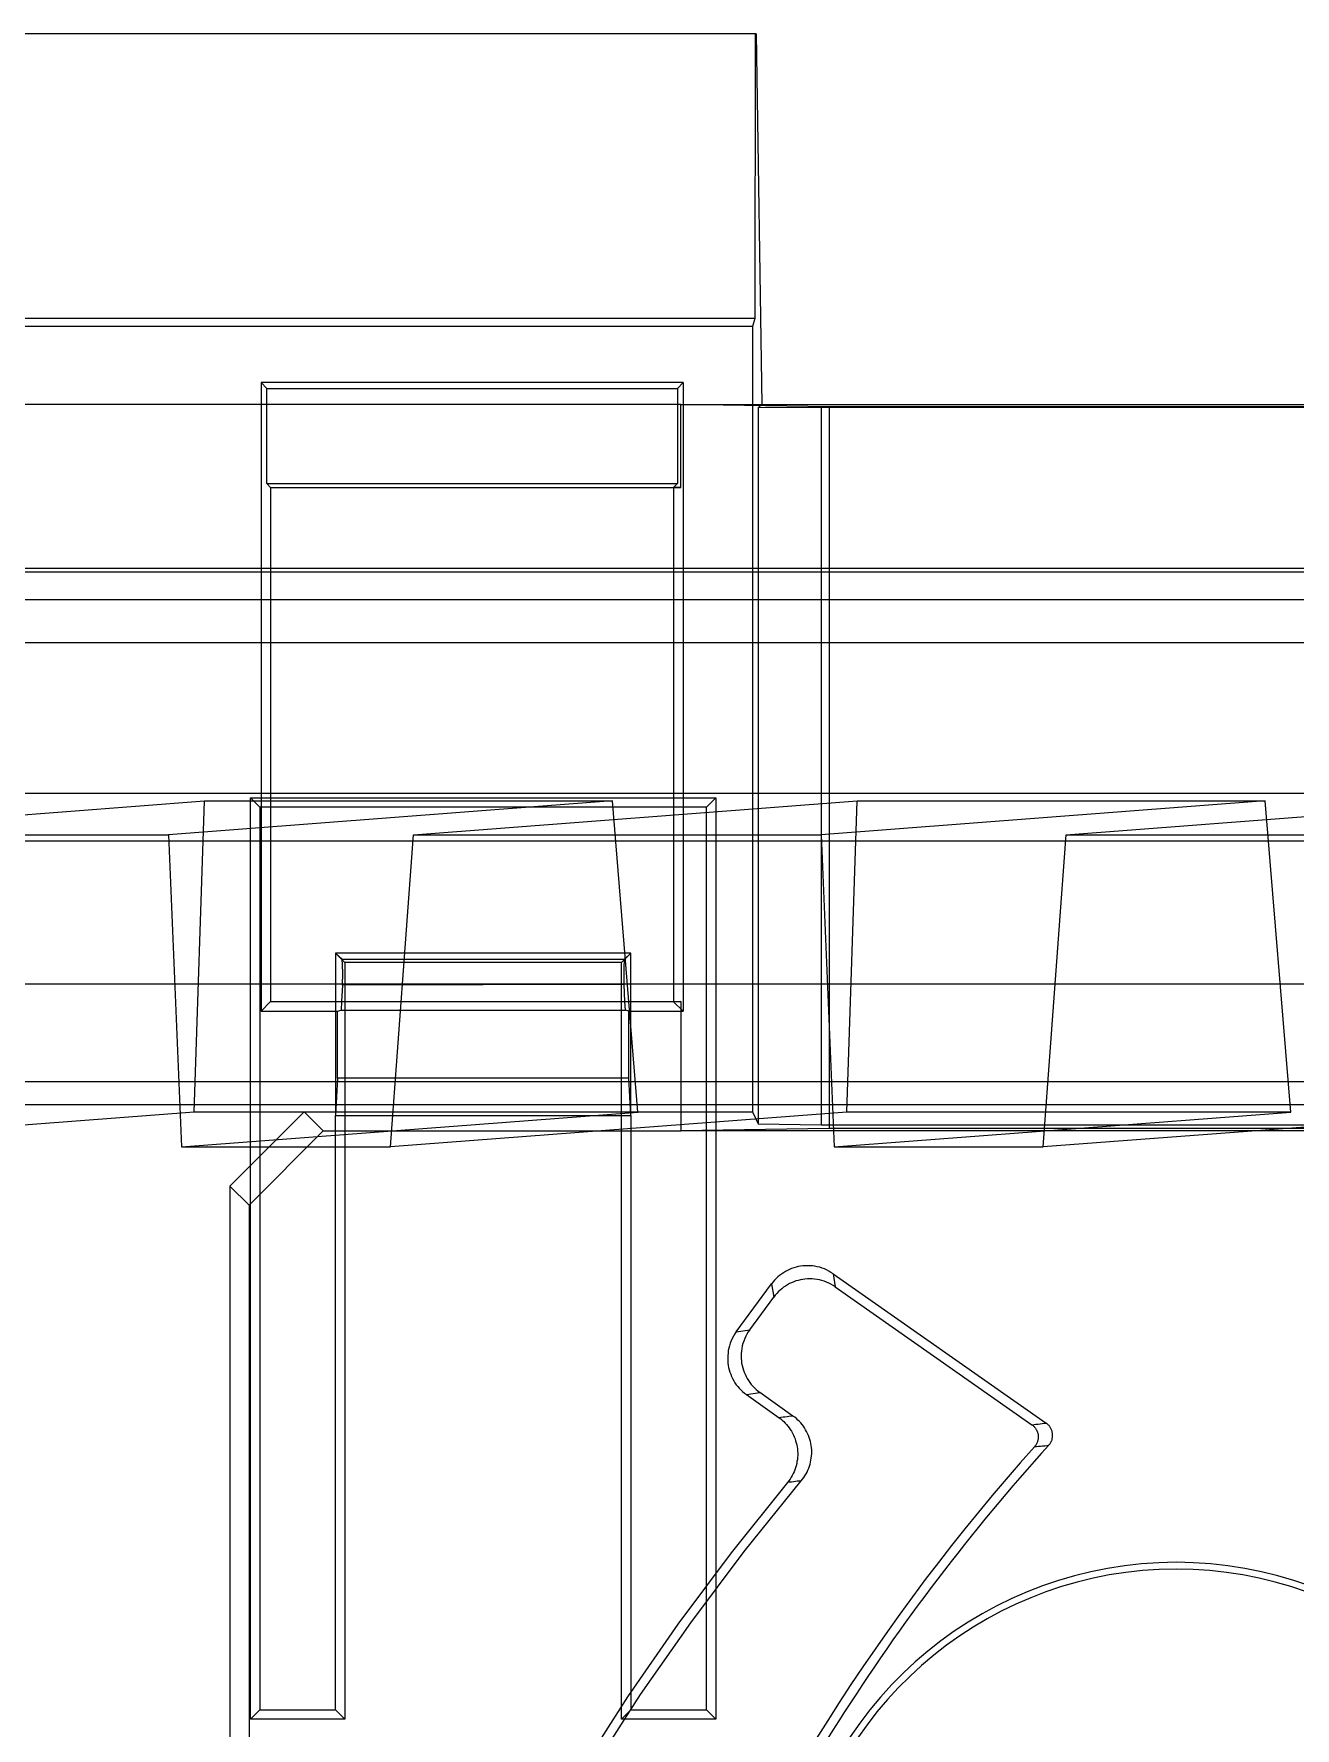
# Model space of a CAD drawing. Header units: millimetres. Extents: x -222.2 to -169.7, y -144 to -51.8.
# Drawn here: x -203.61 to -195.11, y -123.33 to -111.91 of the extents above; entities that cross this region are included whole.
import ezdxf

# ---------------------------------------------------------------- set-up
doc = ezdxf.new("R2010")
doc.units = ezdxf.units.MM
doc.layers.add('MAIN-1', color=7, linetype='Continuous')
doc.layers.add('MAIN-2', color=7, linetype='Continuous')

msp = doc.modelspace()

# ---------------------------------------------------------------- linework, layer by layer
at = {"layer": 'MAIN-1'}
for p, q in [((-198.741, -111.913), (-203.969, -111.913)), ((-198.741, -111.913), (-198.702, -114.41)), ((-199.247, -114.41), (-204.469, -114.41)), ((-199.247, -114.969), (-199.247, -114.41)), ((-199.247, -114.41), (-198.702, -114.41)), ((-198.247, -114.427), (-199.247, -114.41)), ((-198.702, -114.41), (-193.117, -114.41)), ((-193.572, -114.427), (-198.247, -114.427)), ((-198.247, -114.427), (-198.247, -119.289)), ((-202.013, -114.969), (-202.013, -118.434)), ((-202.013, -114.969), (-199.247, -114.969)), ((-199.297, -114.969), (-199.297, -118.434)), ((-199.297, -117.123), (-202.013, -117.123)), ((-199.585, -118.107), (-201.575, -118.107)), ((-201.532, -118.149), (-201.575, -118.107)), ((-201.575, -118.107), (-201.575, -118.434)), ((-201.532, -118.149), (-199.628, -118.149)), ((-201.532, -118.15), (-201.532, -118.149)), ((-201.531, -118.151), (-201.532, -118.15)), ((-201.531, -118.153), (-201.531, -118.151)), ((-201.531, -118.154), (-201.531, -118.153)), ((-201.53, -118.157), (-201.531, -118.154)), ((-201.53, -118.16), (-201.53, -118.157)), ((-201.53, -118.163), (-201.53, -118.16)), ((-201.53, -118.166), (-201.53, -118.163)), ((-201.529, -118.17), (-201.53, -118.166)), ((-199.585, -118.107), (-199.628, -118.149)), ((-199.585, -118.434), (-199.585, -118.107)), ((-201.529, -118.174), (-201.529, -118.17)), ((-201.529, -118.179), (-201.529, -118.174)), ((-201.528, -118.184), (-201.529, -118.179)), ((-201.528, -118.189), (-201.528, -118.184)), ((-201.528, -118.195), (-201.528, -118.189)), ((-201.528, -118.2), (-201.528, -118.195)), ((-201.528, -118.206), (-201.528, -118.2)), ((-201.528, -118.213), (-201.528, -118.206)), ((-201.527, -118.219), (-201.528, -118.213)), ((-201.528, -118.285), (-201.527, -118.278)), ((-201.527, -118.225), (-201.527, -118.219)), ((-201.527, -118.232), (-201.527, -118.225)), ((-201.527, -118.239), (-201.527, -118.232)), ((-201.527, -118.245), (-201.527, -118.239)), ((-201.527, -118.252), (-201.527, -118.245)), ((-201.527, -118.259), (-201.527, -118.252)), ((-201.527, -118.265), (-201.527, -118.259)), ((-201.527, -118.272), (-201.527, -118.265)), ((-201.527, -118.278), (-201.527, -118.272)), ((-201.529, -118.323), (-201.535, -118.434)), ((-201.529, -118.318), (-201.528, -118.313)), ((-201.529, -118.323), (-201.529, -118.318)), ((-199.631, -118.32), (-201.529, -118.323)), ((-201.528, -118.291), (-201.528, -118.285)), ((-201.528, -118.297), (-201.528, -118.291)), ((-201.528, -118.303), (-201.528, -118.297)), ((-201.528, -118.308), (-201.528, -118.303)), ((-201.528, -118.313), (-201.528, -118.308)), ((-199.625, -118.434), (-199.631, -118.32)), ((-202.013, -118.434), (-199.247, -118.434)), ((-199.247, -118.434), (-199.247, -119.306)), ((-202.158, -119.806), (-201.658, -119.306)), ((-201.658, -119.306), (-199.247, -119.306)), ((-201.575, -123.207), (-201.575, -119.306)), ((-199.585, -119.306), (-199.585, -123.087)), ((-198.247, -119.289), (-199.247, -119.306)), ((-192.572, -119.306), (-199.247, -119.306)), ((-199.075, -122.366), (-199.075, -119.306)), ((-193.572, -119.289), (-198.247, -119.289)), ((-202.085, -119.733), (-202.085, -123.207)), ((-202.158, -119.806), (-202.158, -131.941)), ((-198.456, -120.22), (-198.471, -120.224)), ((-198.441, -120.217), (-198.456, -120.22)), ((-198.426, -120.215), (-198.441, -120.217)), ((-198.41, -120.214), (-198.426, -120.215)), ((-198.394, -120.214), (-198.41, -120.214)), ((-198.394, -120.214), (-198.394, -120.214)), ((-198.394, -120.214), (-198.394, -120.214)), ((-198.394, -120.214), (-198.394, -120.214)), ((-198.394, -120.214), (-198.394, -120.214)), ((-198.394, -120.214), (-198.394, -120.214)), ((-198.394, -120.214), (-198.394, -120.214)), ((-198.394, -120.214), (-198.394, -120.214)), ((-198.394, -120.214), (-198.394, -120.214)), ((-198.394, -120.214), (-198.394, -120.214)), ((-198.394, -120.214), (-198.394, -120.214)), ((-198.394, -120.214), (-198.394, -120.214)), ((-198.394, -120.214), (-198.394, -120.214)), ((-198.394, -120.214), (-198.394, -120.214)), ((-198.394, -120.214), (-198.394, -120.214)), ((-198.394, -120.214), (-198.394, -120.214)), ((-198.394, -120.214), (-198.394, -120.214)), ((-198.394, -120.214), (-198.394, -120.214)), ((-198.394, -120.214), (-198.394, -120.214)), ((-198.394, -120.214), (-198.394, -120.214)), ((-198.394, -120.214), (-198.394, -120.214)), ((-198.394, -120.214), (-198.394, -120.214)), ((-198.394, -120.214), (-198.394, -120.214)), ((-198.394, -120.214), (-198.394, -120.214)), ((-198.394, -120.214), (-198.394, -120.214)), ((-198.394, -120.214), (-198.394, -120.214)), ((-198.394, -120.214), (-198.394, -120.214)), ((-198.394, -120.214), (-198.394, -120.214)), ((-198.394, -120.214), (-198.394, -120.214)), ((-198.394, -120.214), (-198.394, -120.214)), ((-198.394, -120.214), (-198.394, -120.214)), ((-198.394, -120.214), (-198.394, -120.214)), ((-198.394, -120.214), (-198.394, -120.214)), ((-198.394, -120.214), (-198.394, -120.214)), ((-198.394, -120.214), (-198.394, -120.214)), ((-198.377, -120.214), (-198.394, -120.214)), ((-198.361, -120.216), (-198.377, -120.214)), ((-198.344, -120.218), (-198.361, -120.216)), ((-198.328, -120.221), (-198.344, -120.218)), ((-198.312, -120.225), (-198.328, -120.221)), ((-198.874, -120.66), (-198.636, -120.336)), ((-198.626, -120.323), (-198.636, -120.336)), ((-198.616, -120.311), (-198.626, -120.323)), ((-198.605, -120.3), (-198.616, -120.311)), ((-198.594, -120.29), (-198.605, -120.3)), ((-198.582, -120.28), (-198.594, -120.29)), ((-198.569, -120.27), (-198.582, -120.28)), ((-198.557, -120.262), (-198.569, -120.27)), ((-198.543, -120.254), (-198.557, -120.262)), ((-198.529, -120.246), (-198.543, -120.254)), ((-198.515, -120.239), (-198.529, -120.246)), ((-198.501, -120.233), (-198.515, -120.239)), ((-198.486, -120.228), (-198.501, -120.233)), ((-198.471, -120.224), (-198.486, -120.228)), ((-198.296, -120.23), (-198.312, -120.225)), ((-198.28, -120.236), (-198.296, -120.23)), ((-198.265, -120.243), (-198.28, -120.236)), ((-198.25, -120.25), (-198.265, -120.243)), ((-198.236, -120.259), (-198.25, -120.25)), ((-198.222, -120.268), (-198.236, -120.259)), ((-198.222, -120.268), (-196.785, -121.275)), ((-198.884, -120.674), (-198.893, -120.689)), ((-198.874, -120.66), (-198.884, -120.674)), ((-198.928, -120.786), (-198.93, -120.803)), ((-198.924, -120.769), (-198.928, -120.786)), ((-198.92, -120.753), (-198.924, -120.769)), ((-198.915, -120.736), (-198.92, -120.753)), ((-198.908, -120.72), (-198.915, -120.736)), ((-198.901, -120.704), (-198.908, -120.72)), ((-198.893, -120.689), (-198.901, -120.704)), ((-198.93, -120.803), (-198.932, -120.82)), ((-198.932, -120.82), (-198.932, -120.838)), ((-198.932, -120.838), (-198.932, -120.838)), ((-198.932, -120.838), (-198.932, -120.838)), ((-198.932, -120.838), (-198.932, -120.838)), ((-198.932, -120.838), (-198.932, -120.838)), ((-198.932, -120.838), (-198.932, -120.838)), ((-198.932, -120.838), (-198.932, -120.838)), ((-198.932, -120.838), (-198.932, -120.854)), ((-198.932, -120.854), (-198.931, -120.87)), ((-198.931, -120.87), (-198.929, -120.886)), ((-198.929, -120.886), (-198.926, -120.901)), ((-198.926, -120.901), (-198.922, -120.916)), ((-198.922, -120.916), (-198.917, -120.931)), ((-198.917, -120.931), (-198.912, -120.946)), ((-198.912, -120.946), (-198.906, -120.961)), ((-198.906, -120.961), (-198.899, -120.975)), ((-198.899, -120.975), (-198.891, -120.989)), ((-198.891, -120.989), (-198.883, -121.003)), ((-198.883, -121.003), (-198.874, -121.016)), ((-198.874, -121.016), (-198.864, -121.028)), ((-198.864, -121.028), (-198.854, -121.04)), ((-198.854, -121.04), (-198.843, -121.051)), ((-198.843, -121.051), (-198.832, -121.062)), ((-198.832, -121.062), (-198.819, -121.072)), ((-198.819, -121.072), (-198.806, -121.082)), ((-198.806, -121.082), (-198.586, -121.239)), ((-198.586, -121.239), (-198.575, -121.247)), ((-198.575, -121.247), (-198.564, -121.256)), ((-198.564, -121.256), (-198.554, -121.265)), ((-198.554, -121.265), (-198.544, -121.275)), ((-198.544, -121.275), (-198.535, -121.285)), ((-198.535, -121.285), (-198.526, -121.296)), ((-198.526, -121.296), (-198.518, -121.307)), ((-198.518, -121.307), (-198.51, -121.318)), ((-198.51, -121.318), (-198.502, -121.33)), ((-198.502, -121.33), (-198.495, -121.342)), ((-198.495, -121.342), (-198.489, -121.355)), ((-198.489, -121.355), (-198.483, -121.368)), ((-196.78, -121.278), (-196.785, -121.275)), ((-196.777, -121.281), (-196.78, -121.278)), ((-196.773, -121.284), (-196.777, -121.281)), ((-196.77, -121.288), (-196.773, -121.284)), ((-196.766, -121.291), (-196.77, -121.288)), ((-196.763, -121.295), (-196.766, -121.291)), ((-196.76, -121.299), (-196.763, -121.295)), ((-196.758, -121.302), (-196.76, -121.299)), ((-196.755, -121.307), (-196.758, -121.302)), ((-196.753, -121.311), (-196.755, -121.307)), ((-196.751, -121.315), (-196.753, -121.311)), ((-196.749, -121.32), (-196.751, -121.315)), ((-196.747, -121.324), (-196.749, -121.32)), ((-196.746, -121.329), (-196.747, -121.324)), ((-196.745, -121.334), (-196.746, -121.329)), ((-196.744, -121.338), (-196.745, -121.334)), ((-196.743, -121.343), (-196.744, -121.338)), ((-196.742, -121.348), (-196.743, -121.343)), ((-196.743, -121.368), (-196.742, -121.363)), ((-196.742, -121.353), (-196.742, -121.348)), ((-196.742, -121.358), (-196.742, -121.353)), ((-196.742, -121.363), (-196.742, -121.358)), ((-198.483, -121.368), (-198.478, -121.381)), ((-198.478, -121.381), (-198.474, -121.394)), ((-198.474, -121.394), (-198.47, -121.408)), ((-198.47, -121.408), (-198.466, -121.421)), ((-198.466, -121.421), (-198.464, -121.435)), ((-198.464, -121.435), (-198.462, -121.449)), ((-198.462, -121.449), (-198.461, -121.463)), ((-198.461, -121.463), (-198.46, -121.477)), ((-198.46, -121.477), (-198.46, -121.492)), ((-196.768, -121.424), (-196.764, -121.42)), ((-196.764, -121.42), (-196.761, -121.416)), ((-196.761, -121.416), (-196.759, -121.412)), ((-196.759, -121.412), (-196.756, -121.408)), ((-196.756, -121.408), (-196.754, -121.404)), ((-196.754, -121.404), (-196.752, -121.4)), ((-196.752, -121.4), (-196.75, -121.395)), ((-196.75, -121.395), (-196.748, -121.391)), ((-196.748, -121.391), (-196.746, -121.387)), ((-196.746, -121.387), (-196.745, -121.382)), ((-196.745, -121.382), (-196.744, -121.377)), ((-196.744, -121.377), (-196.743, -121.372)), ((-196.743, -121.372), (-196.743, -121.368)), ((-198.48, -121.59), (-198.485, -121.603)), ((-198.475, -121.576), (-198.48, -121.59)), ((-198.471, -121.562), (-198.475, -121.576)), ((-198.467, -121.548), (-198.471, -121.562)), ((-198.465, -121.534), (-198.467, -121.548)), ((-198.462, -121.52), (-198.465, -121.534)), ((-198.461, -121.506), (-198.462, -121.52)), ((-198.46, -121.492), (-198.461, -121.506)), ((-198.529, -121.675), (-198.909, -122.149)), ((-198.52, -121.663), (-198.529, -121.675)), ((-198.512, -121.652), (-198.52, -121.663)), ((-198.504, -121.64), (-198.512, -121.652)), ((-198.497, -121.628), (-198.504, -121.64)), ((-198.491, -121.615), (-198.497, -121.628)), ((-198.485, -121.603), (-198.491, -121.615)), ((-198.909, -122.149), (-199.268, -122.63)), ((-199.268, -122.63), (-199.607, -123.119)), ((-199.607, -123.119), (-199.924, -123.615)), ((-202.085, -123.207), (-201.575, -123.207))]:
    msp.add_line(p, q, dxfattribs=at)
for centre, radius, start, end in [((-186.405, -130.784), 13.965, 137.9093, 157.1046), ((-195.909, -124.853), 2.64, 11.3041, 168.6903), ((-195.909, -124.853), 2.594, 11.9485, 168.0556)]:
    msp.add_arc(centre, radius, start, end, dxfattribs=at)
msp.add_ellipse((-199.628, -118.249), major_axis=(0, 0.1), ratio=0.052408, start_param=0.05236, end_param=2.356194, dxfattribs=at)
at = {"layer": 'MAIN-2'}
for p, q in [((-198.746, -111.913), (-198.749, -113.832)), ((-198.766, -113.884), (-204.594, -113.884)), ((-198.749, -113.832), (-203.961, -113.832)), ((-198.749, -113.832), (-198.766, -113.884)), ((-198.766, -113.884), (-198.766, -119.177)), ((-199.233, -114.263), (-202.077, -114.263)), ((-202.077, -114.263), (-202.077, -118.499)), ((-202.077, -114.263), (-202.039, -114.302)), ((-199.233, -114.263), (-199.271, -114.302)), ((-199.233, -114.263), (-199.233, -118.499)), ((-202.039, -114.943), (-202.039, -114.302)), ((-202.039, -114.302), (-199.271, -114.302)), ((-199.271, -114.302), (-199.271, -114.943)), ((-198.726, -114.434), (-198.702, -114.41)), ((-198.302, -114.431), (-198.726, -114.434)), ((-198.726, -114.434), (-198.726, -119.257)), ((-193.517, -114.431), (-198.302, -114.431)), ((-198.302, -114.431), (-198.302, -119.264)), ((-202.039, -114.943), (-202.013, -114.969)), ((-202.039, -114.943), (-199.271, -114.943)), ((-199.271, -114.943), (-199.297, -114.969)), ((-199.29, -114.969), (-199.297, -114.969)), ((-199.297, -114.969), (-199.297, -114.969)), ((-199.283, -114.969), (-199.29, -114.969)), ((-199.276, -114.969), (-199.283, -114.969)), ((-199.269, -114.969), (-199.276, -114.969)), ((-199.261, -114.969), (-199.269, -114.969)), ((-199.254, -114.969), (-199.261, -114.969)), ((-199.247, -114.969), (-199.254, -114.969)), ((-171.818, -115.516), (-220.002, -115.516)), ((-220.002, -115.538), (-171.818, -115.538)), ((-172.403, -115.728), (-219.416, -115.728)), ((-170.817, -116.016), (-221.001, -116.016)), ((-172.392, -117.032), (-219.427, -117.032)), ((-205.451, -117.31), (-202.459, -117.082)), ((-199.709, -117.082), (-202.701, -117.31)), ((-202.529, -119.18), (-202.459, -117.082)), ((-202.459, -117.082), (-199.709, -117.082)), ((-202.148, -123.27), (-202.148, -117.061)), ((-202.148, -117.061), (-199.012, -117.061)), ((-202.085, -117.123), (-202.148, -117.061)), ((-202.085, -117.123), (-202.085, -119.733)), ((-202.013, -117.123), (-202.085, -117.123)), ((-201.051, -117.31), (-198.059, -117.082)), ((-199.537, -119.18), (-199.709, -117.082)), ((-199.075, -117.123), (-199.297, -117.123)), ((-199.075, -117.123), (-199.012, -117.061)), ((-199.075, -119.306), (-199.075, -117.123)), ((-199.012, -117.061), (-199.012, -123.27)), ((-195.309, -117.082), (-198.301, -117.31)), ((-198.129, -119.18), (-198.059, -117.082)), ((-198.059, -117.082), (-195.309, -117.082)), ((-196.651, -117.31), (-193.659, -117.082)), ((-195.137, -119.18), (-195.309, -117.082)), ((-219.506, -117.351), (-172.313, -117.351)), ((-205.451, -117.31), (-202.701, -117.31)), ((-202.701, -117.31), (-202.614, -119.414)), ((-201.206, -119.414), (-201.051, -117.31)), ((-201.051, -117.31), (-198.301, -117.31)), ((-198.301, -117.31), (-198.214, -119.414)), ((-196.806, -119.414), (-196.651, -117.31)), ((-196.651, -117.31), (-193.901, -117.31)), ((-201.575, -118.107), (-201.512, -118.17)), ((-199.648, -118.17), (-199.585, -118.107)), ((-201.512, -118.17), (-201.512, -123.27)), ((-199.648, -118.17), (-201.512, -118.17)), ((-199.648, -123.27), (-199.648, -118.17)), ((-172.304, -118.316), (-219.515, -118.316)), ((-202.013, -118.434), (-202.077, -118.499)), ((-202.077, -118.499), (-201.562, -118.499)), ((-201.575, -118.434), (-201.575, -119.202)), ((-201.562, -118.499), (-201.538, -118.491)), ((-201.562, -118.951), (-201.562, -118.499)), ((-201.535, -118.434), (-201.538, -118.491)), ((-201.538, -118.491), (-199.622, -118.491)), ((-199.622, -118.491), (-199.625, -118.434)), ((-199.598, -118.499), (-199.622, -118.491)), ((-199.598, -118.951), (-199.598, -118.499)), ((-199.598, -118.499), (-199.233, -118.499)), ((-199.585, -119.202), (-199.585, -118.434)), ((-199.297, -118.434), (-199.297, -118.435)), ((-199.247, -118.434), (-199.297, -118.435)), ((-199.297, -118.435), (-199.233, -118.499)), ((-201.562, -118.951), (-201.575, -119.202)), ((-199.598, -118.951), (-201.562, -118.951)), ((-199.585, -119.202), (-199.598, -118.951)), ((-170.793, -118.975), (-221.026, -118.975)), ((-221.026, -119.128), (-170.793, -119.128)), ((-202.529, -119.18), (-205.606, -119.414)), ((-202.614, -119.414), (-199.537, -119.18)), ((-199.537, -119.18), (-202.529, -119.18)), ((-201.787, -119.177), (-202.288, -119.677)), ((-201.787, -119.177), (-198.766, -119.177)), ((-201.787, -119.177), (-201.658, -119.306)), ((-198.129, -119.18), (-201.206, -119.414)), ((-198.766, -119.177), (-198.726, -119.257)), ((-198.214, -119.414), (-195.137, -119.18)), ((-195.137, -119.18), (-198.129, -119.18)), ((-193.729, -119.18), (-196.806, -119.414)), ((-201.575, -119.202), (-199.585, -119.202)), ((-201.575, -119.306), (-201.575, -119.202)), ((-199.585, -119.202), (-199.585, -119.306)), ((-198.726, -119.257), (-198.302, -119.264)), ((-198.302, -119.264), (-193.517, -119.264)), ((-202.614, -119.414), (-201.206, -119.414)), ((-198.214, -119.414), (-196.806, -119.414)), ((-202.288, -119.677), (-202.288, -132.005)), ((-202.288, -119.677), (-202.158, -119.806)), ((-198.636, -120.336), (-198.621, -120.425)), ((-198.515, -120.335), (-198.529, -120.343)), ((-198.501, -120.329), (-198.515, -120.335)), ((-198.486, -120.323), (-198.501, -120.329)), ((-198.472, -120.317), (-198.486, -120.323)), ((-198.457, -120.313), (-198.472, -120.317)), ((-198.442, -120.309), (-198.457, -120.313)), ((-198.426, -120.306), (-198.442, -120.309)), ((-198.411, -120.304), (-198.426, -120.306)), ((-198.395, -120.303), (-198.411, -120.304)), ((-198.379, -120.303), (-198.395, -120.303)), ((-198.379, -120.303), (-198.379, -120.303)), ((-198.379, -120.303), (-198.379, -120.303)), ((-198.379, -120.303), (-198.379, -120.303)), ((-198.379, -120.303), (-198.379, -120.303)), ((-198.379, -120.303), (-198.379, -120.303)), ((-198.379, -120.303), (-198.379, -120.303)), ((-198.379, -120.303), (-198.379, -120.303)), ((-198.379, -120.303), (-198.379, -120.303)), ((-198.379, -120.303), (-198.379, -120.303)), ((-198.379, -120.303), (-198.379, -120.303)), ((-198.379, -120.303), (-198.379, -120.303)), ((-198.379, -120.303), (-198.379, -120.303)), ((-198.379, -120.303), (-198.379, -120.303)), ((-198.379, -120.303), (-198.379, -120.303)), ((-198.379, -120.303), (-198.379, -120.303)), ((-198.379, -120.303), (-198.379, -120.303)), ((-198.379, -120.303), (-198.379, -120.303)), ((-198.379, -120.303), (-198.379, -120.303)), ((-198.379, -120.303), (-198.379, -120.303)), ((-198.379, -120.303), (-198.379, -120.303)), ((-198.379, -120.303), (-198.379, -120.303)), ((-198.379, -120.303), (-198.379, -120.303)), ((-198.379, -120.303), (-198.379, -120.303)), ((-198.379, -120.303), (-198.379, -120.303)), ((-198.379, -120.303), (-198.379, -120.303)), ((-198.379, -120.303), (-198.379, -120.303)), ((-198.379, -120.303), (-198.379, -120.303)), ((-198.379, -120.303), (-198.379, -120.303)), ((-198.379, -120.303), (-198.379, -120.303)), ((-198.379, -120.303), (-198.379, -120.303)), ((-198.379, -120.303), (-198.379, -120.303)), ((-198.379, -120.303), (-198.379, -120.303)), ((-198.379, -120.303), (-198.379, -120.303)), ((-198.379, -120.303), (-198.379, -120.303)), ((-198.363, -120.303), (-198.379, -120.303)), ((-198.346, -120.305), (-198.363, -120.303)), ((-198.33, -120.307), (-198.346, -120.305)), ((-198.313, -120.31), (-198.33, -120.307)), ((-198.297, -120.314), (-198.313, -120.31)), ((-198.281, -120.319), (-198.297, -120.314)), ((-198.266, -120.325), (-198.281, -120.319)), ((-198.25, -120.332), (-198.266, -120.325)), ((-198.236, -120.339), (-198.25, -120.332)), ((-198.222, -120.268), (-198.207, -120.357)), ((-198.783, -120.646), (-198.621, -120.425)), ((-198.611, -120.412), (-198.621, -120.425)), ((-198.601, -120.401), (-198.611, -120.412)), ((-198.59, -120.389), (-198.601, -120.401)), ((-198.579, -120.379), (-198.59, -120.389)), ((-198.567, -120.369), (-198.579, -120.379)), ((-198.555, -120.359), (-198.567, -120.369)), ((-198.542, -120.351), (-198.555, -120.359)), ((-198.529, -120.343), (-198.542, -120.351)), ((-198.221, -120.348), (-198.236, -120.339)), ((-198.207, -120.357), (-198.221, -120.348)), ((-198.207, -120.357), (-196.881, -121.286)), ((-198.874, -120.66), (-198.783, -120.646)), ((-198.802, -120.675), (-198.81, -120.69)), ((-198.793, -120.66), (-198.802, -120.675)), ((-198.783, -120.646), (-198.793, -120.66)), ((-198.839, -120.789), (-198.841, -120.806)), ((-198.837, -120.772), (-198.839, -120.789)), ((-198.834, -120.755), (-198.837, -120.772)), ((-198.829, -120.738), (-198.834, -120.755)), ((-198.824, -120.722), (-198.829, -120.738)), ((-198.817, -120.705), (-198.824, -120.722)), ((-198.81, -120.69), (-198.817, -120.705)), ((-198.841, -120.806), (-198.841, -120.823)), ((-198.841, -120.823), (-198.841, -120.823)), ((-198.841, -120.823), (-198.841, -120.823)), ((-198.841, -120.823), (-198.841, -120.823)), ((-198.841, -120.823), (-198.841, -120.823)), ((-198.841, -120.823), (-198.841, -120.823)), ((-198.841, -120.823), (-198.841, -120.823)), ((-198.841, -120.823), (-198.841, -120.839)), ((-198.841, -120.839), (-198.84, -120.855)), ((-198.84, -120.855), (-198.838, -120.871)), ((-198.838, -120.871), (-198.835, -120.887)), ((-198.835, -120.887), (-198.831, -120.902)), ((-198.831, -120.902), (-198.826, -120.917)), ((-198.826, -120.917), (-198.821, -120.932)), ((-198.821, -120.932), (-198.815, -120.946)), ((-198.815, -120.946), (-198.808, -120.961)), ((-198.808, -120.961), (-198.8, -120.975)), ((-198.8, -120.975), (-198.792, -120.988)), ((-198.792, -120.988), (-198.783, -121.001)), ((-198.783, -121.001), (-198.773, -121.014)), ((-198.773, -121.014), (-198.763, -121.025)), ((-198.806, -121.082), (-198.715, -121.068)), ((-198.763, -121.025), (-198.752, -121.037)), ((-198.752, -121.037), (-198.741, -121.048)), ((-198.741, -121.048), (-198.728, -121.058)), ((-198.728, -121.058), (-198.715, -121.068)), ((-198.492, -121.227), (-198.715, -121.068)), ((-198.573, -121.237), (-198.586, -121.239)), ((-198.559, -121.235), (-198.573, -121.237)), ((-198.546, -121.234), (-198.559, -121.235)), ((-198.532, -121.232), (-198.546, -121.234)), ((-198.519, -121.23), (-198.532, -121.232)), ((-198.505, -121.228), (-198.519, -121.23)), ((-198.492, -121.227), (-198.505, -121.228)), ((-198.48, -121.235), (-198.492, -121.227)), ((-198.469, -121.244), (-198.48, -121.235)), ((-198.459, -121.254), (-198.469, -121.244)), ((-198.449, -121.263), (-198.459, -121.254)), ((-198.44, -121.274), (-198.449, -121.263)), ((-198.431, -121.284), (-198.44, -121.274)), ((-198.422, -121.296), (-198.431, -121.284)), ((-198.415, -121.307), (-198.422, -121.296)), ((-198.407, -121.319), (-198.415, -121.307)), ((-198.4, -121.332), (-198.407, -121.319)), ((-198.394, -121.345), (-198.4, -121.332)), ((-198.388, -121.358), (-198.394, -121.345)), ((-198.383, -121.371), (-198.388, -121.358)), ((-196.881, -121.286), (-196.867, -121.284)), ((-196.881, -121.286), (-196.877, -121.289)), ((-196.877, -121.289), (-196.874, -121.292)), ((-196.874, -121.292), (-196.87, -121.295)), ((-196.87, -121.295), (-196.867, -121.298)), ((-196.867, -121.284), (-196.854, -121.283)), ((-196.867, -121.298), (-196.864, -121.302)), ((-196.864, -121.302), (-196.861, -121.305)), ((-196.861, -121.305), (-196.858, -121.309)), ((-196.858, -121.309), (-196.855, -121.313)), ((-196.855, -121.313), (-196.852, -121.317)), ((-196.854, -121.283), (-196.84, -121.281)), ((-196.852, -121.317), (-196.85, -121.321)), ((-196.85, -121.321), (-196.848, -121.326)), ((-196.848, -121.326), (-196.846, -121.33)), ((-196.846, -121.33), (-196.844, -121.335)), ((-196.844, -121.335), (-196.843, -121.339)), ((-196.843, -121.339), (-196.842, -121.344)), ((-196.842, -121.344), (-196.84, -121.349)), ((-196.84, -121.281), (-196.826, -121.28)), ((-196.84, -121.349), (-196.84, -121.353)), ((-196.84, -121.353), (-196.839, -121.358)), ((-196.839, -121.358), (-196.839, -121.363)), ((-196.839, -121.363), (-196.839, -121.368)), ((-196.826, -121.28), (-196.812, -121.278)), ((-196.812, -121.278), (-196.798, -121.276)), ((-196.798, -121.276), (-196.785, -121.275)), ((-198.379, -121.385), (-198.383, -121.371)), ((-198.375, -121.398), (-198.379, -121.385)), ((-198.372, -121.412), (-198.375, -121.398)), ((-198.369, -121.426), (-198.372, -121.412)), ((-198.367, -121.44), (-198.369, -121.426)), ((-198.366, -121.454), (-198.367, -121.44)), ((-198.366, -121.468), (-198.366, -121.454)), ((-198.366, -121.482), (-198.366, -121.468)), ((-196.861, -121.431), (-196.864, -121.434)), ((-196.864, -121.434), (-196.85, -121.433)), ((-196.858, -121.427), (-196.861, -121.431)), ((-196.855, -121.423), (-196.858, -121.427)), ((-196.853, -121.419), (-196.855, -121.423)), ((-196.85, -121.415), (-196.853, -121.419)), ((-196.848, -121.41), (-196.85, -121.415)), ((-196.85, -121.433), (-196.837, -121.431)), ((-196.846, -121.406), (-196.848, -121.41)), ((-196.844, -121.401), (-196.846, -121.406)), ((-196.843, -121.397), (-196.844, -121.401)), ((-196.842, -121.392), (-196.843, -121.397)), ((-196.841, -121.387), (-196.842, -121.392)), ((-196.84, -121.382), (-196.841, -121.387)), ((-196.839, -121.377), (-196.84, -121.382)), ((-196.839, -121.368), (-196.839, -121.373)), ((-196.839, -121.373), (-196.839, -121.377)), ((-196.837, -121.431), (-196.823, -121.43)), ((-196.823, -121.43), (-196.809, -121.428)), ((-196.809, -121.428), (-196.795, -121.427)), ((-196.795, -121.427), (-196.781, -121.425)), ((-196.781, -121.425), (-196.768, -121.424)), ((-198.397, -121.605), (-198.391, -121.592)), ((-198.391, -121.592), (-198.386, -121.579)), ((-198.386, -121.579), (-198.381, -121.566)), ((-198.381, -121.566), (-198.377, -121.552)), ((-198.377, -121.552), (-198.374, -121.538)), ((-198.374, -121.538), (-198.371, -121.524)), ((-198.371, -121.524), (-198.369, -121.51)), ((-198.369, -121.51), (-198.367, -121.496)), ((-198.367, -121.496), (-198.366, -121.482)), ((-198.82, -122.14), (-198.436, -121.664)), ((-198.516, -121.673), (-198.529, -121.675)), ((-198.503, -121.672), (-198.516, -121.673)), ((-198.489, -121.67), (-198.503, -121.672)), ((-198.476, -121.668), (-198.489, -121.67)), ((-198.463, -121.667), (-198.476, -121.668)), ((-198.449, -121.665), (-198.463, -121.667)), ((-198.436, -121.664), (-198.449, -121.665)), ((-198.436, -121.664), (-198.427, -121.652)), ((-198.427, -121.652), (-198.418, -121.641)), ((-198.418, -121.641), (-198.411, -121.629)), ((-198.411, -121.629), (-198.404, -121.617)), ((-198.404, -121.617), (-198.397, -121.605)), ((-199.181, -122.62), (-198.82, -122.14)), ((-199.075, -123.207), (-199.075, -122.366)), ((-199.519, -123.104), (-199.181, -122.62)), ((-199.835, -123.595), (-199.519, -123.104)), ((-199.585, -123.087), (-199.585, -123.207)), ((-202.085, -123.207), (-202.148, -123.27)), ((-201.512, -123.27), (-202.148, -123.27)), ((-201.575, -123.207), (-201.512, -123.27)), ((-199.648, -123.27), (-199.585, -123.207)), ((-199.012, -123.27), (-199.648, -123.27)), ((-199.585, -123.207), (-199.075, -123.207)), ((-199.075, -123.207), (-199.012, -123.27))]:
    msp.add_line(p, q, dxfattribs=at)
msp.add_arc((-186.405, -130.784), 14.029, 138.2056, 157.1181, dxfattribs=at)

doc.saveas('drawing.dxf')
